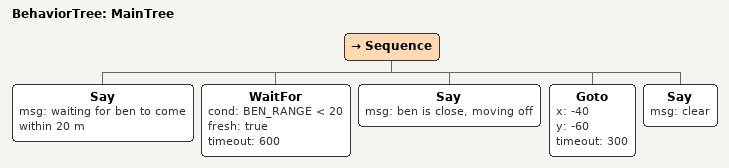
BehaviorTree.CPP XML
<root BTCPP_format="4" main_tree_to_execute="MainTree">
  <BehaviorTree ID="MainTree">
    <Sequence>
      <Say msg="waiting for ben to come within 20 m"/>
      <WaitFor cond="BEN_RANGE &lt; 20" fresh="true" timeout="600"/>
      <Say msg="ben is close, moving off"/>
      <Goto x="-40" y="-60" timeout="300"/>
      <Say msg="clear"/>
    </Sequence>
  </BehaviorTree>
</root>
